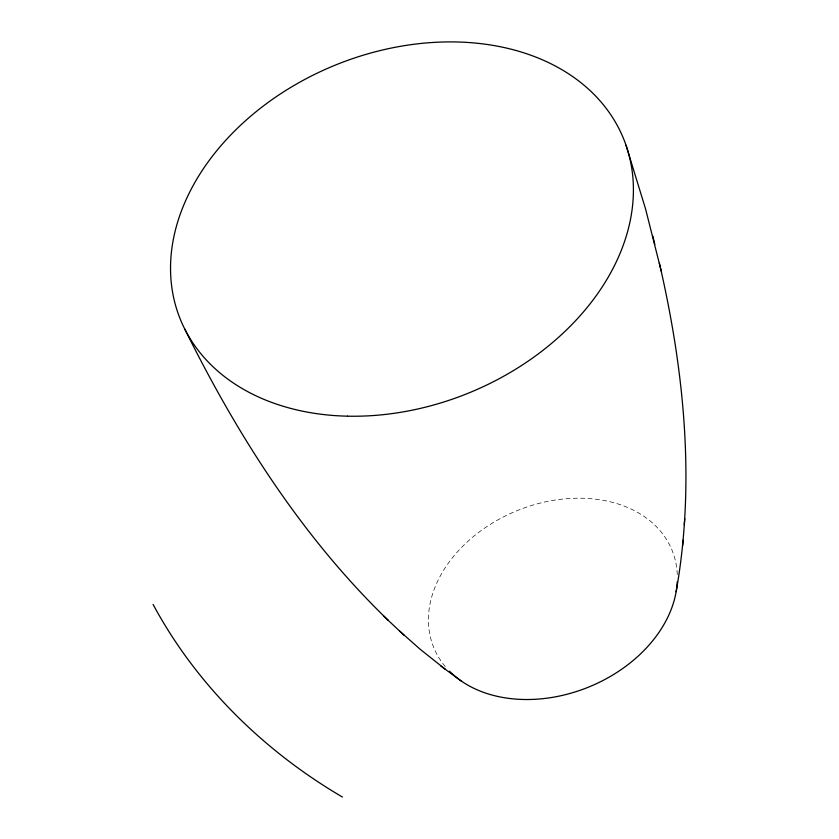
<?xml version="1.0" encoding="UTF-8"?>
<svg xmlns="http://www.w3.org/2000/svg" width="839" height="839" viewBox="0 0 839 839"><rect width="100%" height="100%" fill="white"/><g stroke="black" fill="none" stroke-linecap="round" stroke-linejoin="round"><path stroke-width="0.63" stroke-dasharray="4.2 3.15" d="M445.289 666.575A128.703 95.195 -22.2 0 1 518.932 509.913A128.703 95.195 -22.2 0 1 677.314 575.25"/><path stroke-width="1.26" d="M676.14 591.705C695.521 482.593 684.142 370.272 659.339 263.016M682.61 545.948L683.082 540.211M684.288 524.815L684.792 518.691M342.448 797.05C263.855 751.01 196.378 684.918 153.086 604.426M399.71 631.159L420.339 649.417L445.289 669.26M440.905 666.04L461.272 681.016M184.643 328.815C237.364 435.305 302.323 537.442 388.247 620.336M383.517 615.92L404.167 635.333M626.062 145.336L645.579 209.016L661.247 271.06M652.857 236.189L654.808 244.369M677.262 581.668A128.703 95.195 -22.2 0 1 586.786 687.823A128.703 95.195 -22.2 0 1 449.526 671.221M347.535 416.175A239.304 176.998 -22.2 0 0 624.006 139.809A239.304 176.998 -22.2 0 0 234.385 131.241A239.304 176.998 -22.2 0 0 347.535 416.175"/></g></svg>
